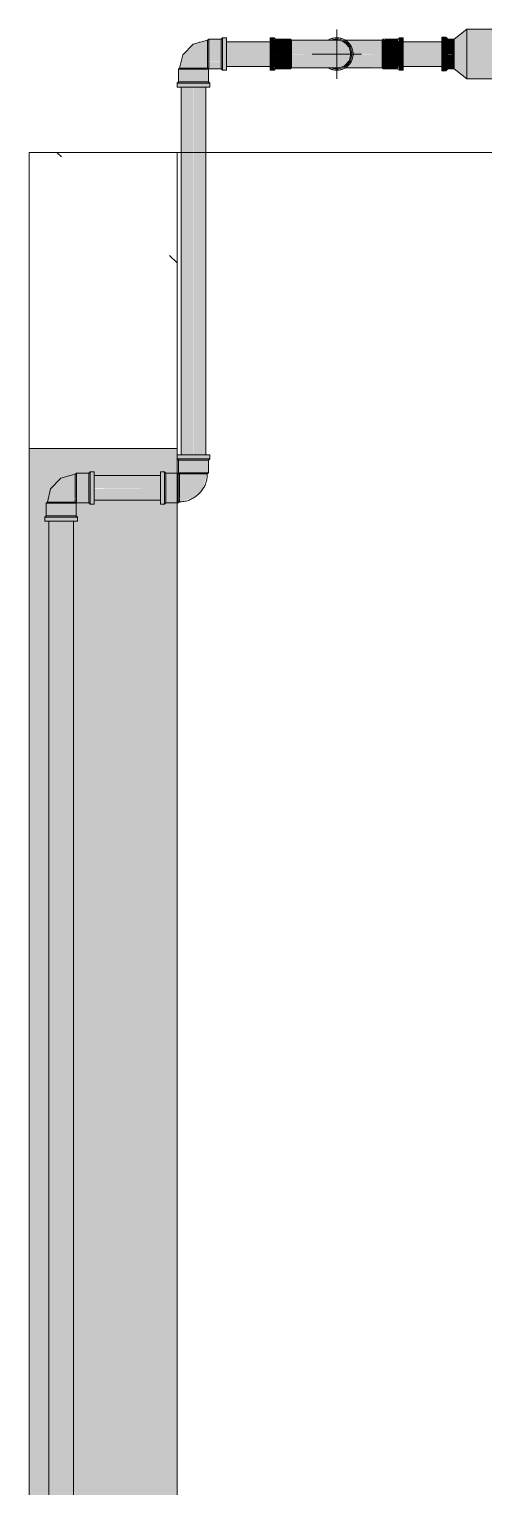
# Model space of a CAD drawing. Header units: metres. Extents: x 147 to 427, y -16 to 162.
# Drawn here: x 386.278 to 386.738, y 1.647 to 3.125 of the extents above; entities that cross this region are included whole.
import ezdxf

# ---------------------------------------------------------------- set-up
doc = ezdxf.new("R2010")
doc.units = ezdxf.units.M
for name, color, linetype, lineweight in [('A-DETL', 7, 'Continuous', 5), ('A-DETL-GENF', 7, 'Continuous', 5), ('A-WALL', 7, 'Continuous', 9), ('P-PIPE', 7, 'Continuous', 5), ('P-PIPE-CNTR', 7, 'Continuous', 5)]:
    doc.layers.add(name, color=color, linetype=linetype, lineweight=lineweight)

# ---------------------------------------------------------------- blocks, each defined once
blk = doc.blocks.new('AF_Soldavel_Curva 45_90 - Standard-V279-HH')
at = {"layer": 'P-PIPE', "true_color": 0x69503c}
for points in [[(-166.6597, 3.1), (-166.6597, 3.1162), (-166.6637, 3.1159), (-166.6637, 3.1)], [(-166.6433, 3.1), (-166.6433, 3.1149), (-166.6583, 3.1149), (-166.6583, 3.1)], [(-166.6422, 3.1), (-166.6426, 3.1126), (-166.6433, 3.1125), (-166.6433, 3.1)], [(-166.5838, 3.1), (-166.5823, 3.1003), (-166.5838, 3.1054), (-166.5845, 3.1068), (-166.5864, 3.1098), (-166.5902, 3.1125), (-166.5946, 3.1138), (-166.6058, 3.114), (-166.6422, 3.1138), (-166.6422, 3.1), (-166.5842, 3.1)], [(-166.5798, 3.1), (-166.5812, 3.1065), (-166.5848, 3.1116), (-166.5887, 3.1145), (-166.5944, 3.1162), (-166.6006, 3.1157), (-166.6038, 3.114), (-166.6001, 3.1144), (-166.5975, 3.1149), (-166.5924, 3.1144), (-166.5874, 3.112), (-166.5839, 3.1082), (-166.5818, 3.1037), (-166.5812, 3.1), (-166.5798, 3.1)], [(-166.5822, 3.1), (-166.5812, 3.1), (-166.5823, 3.1056), (-166.5858, 3.1106), (-166.5902, 3.1136), (-166.5941, 3.1149), (-166.6001, 3.1144), (-166.5998, 3.114), (-166.5914, 3.1129), (-166.588, 3.1111), (-166.5848, 3.1078), (-166.5828, 3.1031), (-166.5823, 3.1003)], [(-166.6637, 3.0835), (-166.6597, 3.0841), (-166.6597, 3.1), (-166.6637, 3.1), (-166.6637, 3.0838)], [(-166.6583, 3.0851), (-166.6433, 3.0851), (-166.6433, 3.1), (-166.6583, 3.1), (-166.6583, 3.0857)], [(-166.6433, 3.0869), (-166.6422, 3.0879), (-166.6422, 3.1), (-166.6433, 3.1), (-166.6433, 3.0869)], [(-166.6121, 3.086), (-166.593, 3.0865), (-166.588, 3.0889), (-166.585, 3.092), (-166.5824, 3.0992), (-166.5826, 3.1), (-166.6422, 3.0998), (-166.6422, 3.0862), (-166.6134, 3.086)], [(-166.5991, 3.0838), (-166.592, 3.0842), (-166.5874, 3.0862), (-166.5829, 3.0907), (-166.5805, 3.0959), (-166.5798, 3.1), (-166.5812, 3.0997), (-166.5828, 3.0936), (-166.5858, 3.0894), (-166.5898, 3.0865), (-166.5945, 3.0851), (-166.6001, 3.0856), (-166.6017, 3.086), (-166.6038, 3.0855), (-166.5995, 3.0839)], [(-166.5936, 3.0851), (-166.5874, 3.088), (-166.5839, 3.0917), (-166.5818, 3.0963), (-166.5816, 3.1), (-166.5823, 3.0998), (-166.5838, 3.094), (-166.5867, 3.09), (-166.5902, 3.0875), (-166.5953, 3.0862), (-166.6005, 3.0857), (-166.5975, 3.0851), (-166.5938, 3.0851)]]:
    blk.add_hatch(color=27, dxfattribs=at).paths.add_polyline_path(points)
h = blk.add_hatch(color=27, dxfattribs=at)
h.paths.add_polyline_path([(-166.6597, 3.1153), (-166.659, 3.1153), (-166.6597, 3.1162)])
h.paths.add_polyline_path([(-166.6583, 3.1), (-166.6588, 3.114), (-166.6597, 3.1143), (-166.6597, 3.1)])
h = blk.add_hatch(color=27, dxfattribs=at)
h.paths.add_polyline_path([(-166.6597, 3.0847), (-166.6583, 3.086), (-166.6597, 3.0851)])
h.paths.add_polyline_path([(-166.6597, 3.0838), (-166.6583, 3.0851), (-166.6597, 3.0847), (-166.6597, 3.0841)])
h.paths.add_polyline_path([(-166.6597, 3.0857), (-166.6583, 3.0876), (-166.6583, 3.1), (-166.6597, 3.0995), (-166.6597, 3.0859)])
at = {"layer": 'P-PIPE'}
for p, q in [((-166.6597, 3.1165), (-166.6637, 3.1165)), ((-166.6637, 3.1165), (-166.6637, 3.1)), ((-166.6583, 3.1151), (-166.6597, 3.1165)), ((-166.6597, 3.1165), (-166.6597, 3.1)), ((-166.6433, 3.1151), (-166.6583, 3.1151)), ((-166.6583, 3.1151), (-166.6583, 3.1)), ((-166.6422, 3.114), (-166.6433, 3.1151)), ((-166.6433, 3.1151), (-166.6433, 3.1)), ((-166.6422, 3.114), (-166.6422, 3.1)), ((-166.6637, 3.1), (-166.6637, 3.0835)), ((-166.6597, 3.1), (-166.6597, 3.0835)), ((-166.6583, 3.1), (-166.6583, 3.0851)), ((-166.6433, 3.1), (-166.6433, 3.0849)), ((-166.6422, 3.1), (-166.6422, 3.086)), ((-166.6637, 3.0835), (-166.6597, 3.0835)), ((-166.6597, 3.0835), (-166.6583, 3.0849)), ((-166.6583, 3.0849), (-166.6433, 3.0849)), ((-166.6433, 3.0849), (-166.6422, 3.086))]:
    blk.add_line(p, q, dxfattribs=at)
at = {"layer": 'P-PIPE', "flags": 128}
for points in [[(-166.5963, 3.114), (-166.5963, 3.114), (-166.5964, 3.114), (-166.5966, 3.114), (-166.5968, 3.114), (-166.5972, 3.114), (-166.5976, 3.114), (-166.5981, 3.114), (-166.5986, 3.114), (-166.5992, 3.114), (-166.5999, 3.114), (-166.6006, 3.114), (-166.6014, 3.114), (-166.6023, 3.114), (-166.6033, 3.114), (-166.6043, 3.114), (-166.6053, 3.114), (-166.6065, 3.114), (-166.6077, 3.114), (-166.6089, 3.114), (-166.6102, 3.114), (-166.6115, 3.114), (-166.6129, 3.114), (-166.6144, 3.114), (-166.6158, 3.114), (-166.6174, 3.114), (-166.6189, 3.114), (-166.6205, 3.114), (-166.6222, 3.114), (-166.6238, 3.114), (-166.6255, 3.114), (-166.6272, 3.114), (-166.629, 3.114), (-166.6308, 3.114), (-166.6326, 3.114), (-166.6344, 3.114), (-166.6362, 3.114), (-166.638, 3.114), (-166.6398, 3.114), (-166.6417, 3.114), (-166.6422, 3.114)], [(-166.6422, 3.086), (-166.6403, 3.086), (-166.6385, 3.086), (-166.6367, 3.086), (-166.6348, 3.086), (-166.633, 3.086), (-166.6312, 3.086), (-166.6295, 3.086), (-166.6277, 3.086), (-166.626, 3.086), (-166.6243, 3.086), (-166.6226, 3.086), (-166.621, 3.086), (-166.6194, 3.086), (-166.6178, 3.086), (-166.6162, 3.086), (-166.6147, 3.086), (-166.6133, 3.086), (-166.6119, 3.086), (-166.6105, 3.086), (-166.6092, 3.086), (-166.608, 3.086), (-166.6068, 3.086), (-166.6056, 3.086), (-166.6046, 3.086), (-166.6035, 3.086), (-166.6026, 3.086), (-166.6017, 3.086), (-166.6008, 3.086), (-166.6001, 3.086), (-166.5994, 3.086), (-166.5988, 3.086), (-166.5982, 3.086), (-166.5977, 3.086), (-166.5973, 3.086), (-166.5969, 3.086), (-166.5967, 3.086), (-166.5965, 3.086), (-166.5963, 3.086), (-166.5963, 3.086), (-166.5963, 3.086)]]:
    blk.add_lwpolyline(points, dxfattribs=at)
at = {"layer": 'P-PIPE'}
for radius, start, end in [(0.0165, 0, 120), (0.0165, 101.9728, 120), (0.0151, 0, 109.6164), (0.0165, 83.3047, 96.6826), (0.014, 0, 97.8507), (0.0165, 41.9697, 78.018), (0.0165, 23.3004, 36.6783), (0.0165, 0.7346, 18.0137), (0.0165, 240, 0), (0.0151, 250.3801, 0), (0.014, 262.1493, 0), (0.0165, 281.982, 318.0303), (0.0165, 323.3217, 336.6996), (0.0165, 341.9863, 359.2654), (0.0165, 240, 258.0272), (0.0165, 263.3174, 276.1247)]:
    blk.add_arc((-166.5963, 3.1), radius, start, end, dxfattribs=at)
blk = doc.blocks.new('AF_Soldavel_Curva 45_90 - Standard-V280-HH')
at = {"layer": 'P-PIPE', "true_color": 0x69503c}
h = blk.add_hatch(color=27, dxfattribs=at)
h.paths.add_polyline_path([(-166.5929, 3.0839), (-166.5904, 3.0847), (-166.5925, 3.0841)])
h.paths.add_polyline_path([(-166.5807, 3.0949), (-166.58, 3.0979), (-166.5805, 3.0958)])
h.paths.add_polyline_path([(-166.5841, 3.111), (-166.5858, 3.1126), (-166.5842, 3.1111)])
for points in [[(-166.5798, 3.1), (-166.5504, 3.1), (-166.5504, 3.1138), (-166.5846, 3.114), (-166.5871, 3.1136), (-166.5832, 3.1099), (-166.5803, 3.1037), (-166.5798, 3.1002)], [(-166.5504, 3.1), (-166.5493, 3.1), (-166.5493, 3.1131), (-166.5504, 3.1122), (-166.5504, 3.1016)], [(-166.5493, 3.1), (-166.5343, 3.1), (-166.5343, 3.1149), (-166.5493, 3.1143), (-166.5493, 3.1016)], [(-166.5289, 3.1), (-166.5289, 3.1165), (-166.5329, 3.1159), (-166.5329, 3.1)], [(-166.5493, 3.0869), (-166.5493, 3.1), (-166.5504, 3.1), (-166.55, 3.0875)], [(-166.5493, 3.0851), (-166.5343, 3.0857), (-166.5343, 3.1), (-166.5493, 3.1), (-166.5493, 3.0857)], [(-166.5289, 3.0835), (-166.5289, 3.1), (-166.5329, 3.1), (-166.5329, 3.0838)]]:
    blk.add_hatch(color=27, dxfattribs=at).paths.add_polyline_path(points)
h = blk.add_hatch(color=27, dxfattribs=at)
h.paths.add_polyline_path([(-166.5329, 3.1), (-166.5332, 3.114), (-166.5343, 3.1124), (-166.5343, 3.1)])
h.paths.add_polyline_path([(-166.5343, 3.114), (-166.5329, 3.1149), (-166.5333, 3.1149), (-166.5339, 3.1143)])
h.paths.add_polyline_path([(-166.5343, 3.1149), (-166.5329, 3.1153), (-166.5332, 3.1159), (-166.5339, 3.1153)])
h = blk.add_hatch(color=27, dxfattribs=at)
h.paths.add_polyline_path([(-166.5804, 3.086), (-166.5504, 3.087), (-166.5504, 3.1), (-166.5798, 3.0995), (-166.5808, 3.0944), (-166.5851, 3.0879), (-166.5873, 3.086), (-166.5805, 3.086)])
h.paths.add_polyline_path([(-166.5732, 3.087), (-166.5732, 3.087), (-166.5706, 3.088)])
h = blk.add_hatch(color=27, dxfattribs=at)
h.paths.add_polyline_path([(-166.5329, 3.0838), (-166.5333, 3.0851), (-166.5335, 3.0847)])
h.paths.add_polyline_path([(-166.5329, 3.0847), (-166.5329, 3.1), (-166.5343, 3.1), (-166.5337, 3.086), (-166.5331, 3.0851)])
at = {"layer": 'P-PIPE'}
for p, q in [((-166.5493, 3.1151), (-166.5504, 3.114)), ((-166.5504, 3.1), (-166.5504, 3.114)), ((-166.5343, 3.1151), (-166.5493, 3.1151)), ((-166.5493, 3.1), (-166.5493, 3.1151)), ((-166.5329, 3.1165), (-166.5343, 3.1151)), ((-166.5343, 3.1), (-166.5343, 3.1149)), ((-166.5289, 3.1165), (-166.5329, 3.1165)), ((-166.5329, 3.1), (-166.5329, 3.1165)), ((-166.5289, 3.1), (-166.5289, 3.1165)), ((-166.5504, 3.086), (-166.5504, 3.1)), ((-166.5493, 3.0849), (-166.5493, 3.1)), ((-166.5343, 3.0849), (-166.5343, 3.1)), ((-166.5329, 3.0835), (-166.5329, 3.1)), ((-166.5289, 3.0835), (-166.5289, 3.1)), ((-166.5504, 3.086), (-166.5493, 3.0849)), ((-166.5493, 3.0849), (-166.5343, 3.0849)), ((-166.5343, 3.0849), (-166.5329, 3.0835)), ((-166.5329, 3.0835), (-166.5289, 3.0835))]:
    blk.add_line(p, q, dxfattribs=at)
at = {"layer": 'P-PIPE', "flags": 128}
for points in [[(-166.5877, 3.114), (-166.5807, 3.114), (-166.5638, 3.114), (-166.5504, 3.114)], [(-166.5504, 3.086), (-166.5693, 3.086), (-166.5848, 3.086), (-166.5877, 3.086)]]:
    blk.add_lwpolyline(points, dxfattribs=at)
at = {"layer": 'P-PIPE'}
for start, end in [(101.9728, 120), (83.3047, 96.6826), (41.9697, 78.018), (23.3004, 36.6783), (0.7346, 18.0137), (281.982, 318.0303), (323.3217, 336.6996), (341.9863, 359.2654), (240, 258.0272), (263.3174, 276.1247)]:
    blk.add_arc((-166.5963, 3.1), 0.0165, start, end, dxfattribs=at)
blk = doc.blocks.new('AF_Soldavel_Bucha de Reducao Longa - Standard-3645815-HH')
at = {"layer": 'P-PIPE', "true_color": 0x69503c}
for points in [[(-166.4774, 3.1), (-166.4645, 3.1), (-166.4645, 3.1252), (-166.4774, 3.1149), (-166.4774, 3.1016)], [(-166.434, 3.1), (-166.434, 3.1252), (-166.4645, 3.1252), (-166.4645, 3.1), (-166.462, 3.1)], [(-166.4858, 3.1), (-166.4862, 3.1171), (-166.4898, 3.1171), (-166.4898, 3.1)], [(-166.4858, 3.1), (-166.4838, 3.1), (-166.4838, 3.1149), (-166.4858, 3.1165), (-166.4858, 3.1016)], [(-166.4774, 3.1), (-166.4774, 3.1149), (-166.4838, 3.1148), (-166.4838, 3.1)], [(-166.4865, 3.0829), (-166.4858, 3.0829), (-166.4858, 3.1), (-166.4898, 3.1), (-166.4898, 3.0829)], [(-166.4858, 3.0835), (-166.4838, 3.0852), (-166.4838, 3.1), (-166.4858, 3.1), (-166.4858, 3.0851)], [(-166.4838, 3.0851), (-166.4774, 3.0852), (-166.4774, 3.1), (-166.4838, 3.0996), (-166.4838, 3.0852)], [(-166.4645, 3.0748), (-166.4645, 3.1), (-166.4774, 3.1), (-166.4774, 3.0851), (-166.4656, 3.0757)], [(-166.4633, 3.0748), (-166.434, 3.075), (-166.434, 3.1), (-166.4645, 3.1), (-166.4645, 3.0748)]]:
    blk.add_hatch(color=27, dxfattribs=at).paths.add_polyline_path(points)
at = {"layer": 'P-PIPE'}
for p, q in [((-166.4645, 3.1252), (-166.4774, 3.1151)), ((-166.434, 3.1252), (-166.4645, 3.1252)), ((-166.4645, 3.1252), (-166.4645, 3.1)), ((-166.4645, 3.1), (-166.4645, 3.1252)), ((-166.434, 3.1), (-166.434, 3.1252)), ((-166.4858, 3.1171), (-166.4898, 3.1171)), ((-166.4898, 3.1171), (-166.4898, 3.1)), ((-166.4858, 3.1), (-166.4858, 3.1171)), ((-166.4838, 3.1151), (-166.4858, 3.1171)), ((-166.4858, 3.1171), (-166.4858, 3.1)), ((-166.4774, 3.1151), (-166.4838, 3.1151)), ((-166.4838, 3.1149), (-166.4838, 3.1)), ((-166.4774, 3.1151), (-166.4774, 3.1)), ((-166.4898, 3.1), (-166.4898, 3.0829)), ((-166.4858, 3.0829), (-166.4858, 3.1)), ((-166.4858, 3.1), (-166.4858, 3.0829)), ((-166.4838, 3.1), (-166.4838, 3.0851)), ((-166.4774, 3.1), (-166.4774, 3.0849)), ((-166.4645, 3.1), (-166.4645, 3.0748)), ((-166.4645, 3.0748), (-166.4645, 3.1)), ((-166.434, 3.0748), (-166.434, 3.1)), ((-166.4898, 3.0829), (-166.4858, 3.0829)), ((-166.4858, 3.0829), (-166.4838, 3.0849)), ((-166.4838, 3.0849), (-166.4774, 3.0849)), ((-166.4774, 3.0849), (-166.4645, 3.0748)), ((-166.4645, 3.0748), (-166.434, 3.0748))]:
    blk.add_line(p, q, dxfattribs=at)
blk = doc.blocks.new('Joelho 45_90 - Agua Fria_Soldavel - MEP - Tigre - Standard-V288-HH')
at = {"layer": 'P-PIPE', "true_color": 0x69503c}
for points in [[(-166.8475, 2.6449), (-166.8475, 2.6675), (-166.8475, 2.6675), (-166.8475, 2.6751), (-166.8602, 2.6746), (-166.8602, 2.6449)], [(-166.8449, 2.6435), (-166.8421, 2.6441), (-166.8421, 2.6765), (-166.8461, 2.6759), (-166.8461, 2.6435)], [(-166.8703, 2.672), (-166.8669, 2.6729), (-166.8702, 2.6721)], [(-166.8744, 2.6446), (-166.8614, 2.645), (-166.8627, 2.6457), (-166.8896, 2.6452), (-166.8896, 2.6446), (-166.8747, 2.6446)], [(-166.8731, 2.6305), (-166.8605, 2.6309), (-166.8616, 2.6319), (-166.8907, 2.6313), (-166.8911, 2.6305), (-166.8744, 2.6305)], [(-166.8729, 2.6265), (-166.8591, 2.6265), (-166.8596, 2.6305), (-166.8921, 2.6305), (-166.8915, 2.6265), (-166.8735, 2.6265)]]:
    blk.add_hatch(color=27, dxfattribs=at).paths.add_polyline_path(points)
h = blk.add_hatch(color=27, dxfattribs=at)
h.paths.add_polyline_path([(-166.8461, 2.6675), (-166.8465, 2.6751), (-166.8475, 2.674), (-166.8475, 2.6675)])
h.paths.add_polyline_path([(-166.8461, 2.6445), (-166.8461, 2.6675), (-166.8475, 2.6675), (-166.847, 2.6454), (-166.8462, 2.6446)])
h.paths.add_polyline_path([(-166.8475, 2.6746), (-166.8461, 2.6755), (-166.8461, 2.6765), (-166.8471, 2.6751)])
h = blk.add_hatch(color=27, dxfattribs=at)
h.paths.add_polyline_path([(-166.8626, 2.6457), (-166.8619, 2.6458), (-166.8613, 2.6471), (-166.8613, 2.6675), (-166.8613, 2.6675), (-166.8613, 2.674), (-166.8759, 2.6698), (-166.8785, 2.6677), (-166.8806, 2.6656), (-166.8841, 2.6616), (-166.886, 2.6591), (-166.8891, 2.6457), (-166.8626, 2.6457)])
h.paths.add_polyline_path([(-166.868, 2.6488), (-166.868, 2.6488), (-166.868, 2.6496)])
h = blk.add_hatch(color=27, dxfattribs=at)
h.paths.add_polyline_path([(-166.8602, 2.6454), (-166.8602, 2.6675), (-166.8613, 2.667), (-166.8613, 2.6464), (-166.8606, 2.6458)])
h.paths.add_polyline_path([(-166.8602, 2.6675), (-166.8606, 2.6742), (-166.8613, 2.6729), (-166.8613, 2.6675)])
h = blk.add_hatch(color=27, dxfattribs=at)
h.paths.add_polyline_path([(-166.8729, 2.6319), (-166.868, 2.6319), (-166.868, 2.6446), (-166.8907, 2.6446), (-166.8901, 2.6319), (-166.8744, 2.6319)])
h.paths.add_polyline_path([(-166.8667, 2.6319), (-166.8605, 2.6319), (-166.861, 2.6446), (-166.868, 2.6446), (-166.868, 2.6319), (-166.8667, 2.6319)])
at = {"layer": 'P-PIPE'}
for p, q in [((-166.8602, 2.6751), (-166.8613, 2.674)), ((-166.8602, 2.6449), (-166.8602, 2.6751)), ((-166.8475, 2.6751), (-166.8602, 2.6751)), ((-166.8602, 2.6751), (-166.8602, 2.6449)), ((-166.8461, 2.6765), (-166.8475, 2.6751)), ((-166.8475, 2.6751), (-166.8475, 2.6449)), ((-166.8421, 2.6765), (-166.8461, 2.6765)), ((-166.8461, 2.6765), (-166.8461, 2.6435)), ((-166.8421, 2.6435), (-166.8421, 2.6765)), ((-166.8613, 2.6736), (-166.8613, 2.6501)), ((-166.8613, 2.6501), (-166.8613, 2.6736)), ((-166.8896, 2.6457), (-166.8907, 2.6446)), ((-166.862, 2.6457), (-166.8891, 2.6457)), ((-166.8891, 2.6457), (-166.862, 2.6457)), ((-166.8605, 2.6446), (-166.8615, 2.6457)), ((-166.8613, 2.6495), (-166.8613, 2.6464)), ((-166.8613, 2.6464), (-166.8613, 2.6495)), ((-166.8613, 2.646), (-166.8602, 2.6449)), ((-166.8907, 2.6319), (-166.8921, 2.6305)), ((-166.8907, 2.6446), (-166.8605, 2.6446)), ((-166.8907, 2.6446), (-166.8907, 2.6319)), ((-166.8605, 2.6446), (-166.8907, 2.6446)), ((-166.8907, 2.6319), (-166.8605, 2.6319)), ((-166.8605, 2.6319), (-166.8605, 2.6446)), ((-166.8591, 2.6305), (-166.8605, 2.6319)), ((-166.8602, 2.6449), (-166.8475, 2.6449)), ((-166.8475, 2.6449), (-166.8461, 2.6435)), ((-166.8461, 2.6435), (-166.8421, 2.6435)), ((-166.8921, 2.6305), (-166.8921, 2.6265)), ((-166.8921, 2.6305), (-166.8591, 2.6305)), ((-166.8921, 2.6265), (-166.8591, 2.6265)), ((-166.8591, 2.6265), (-166.8591, 2.6305))]:
    blk.add_line(p, q, dxfattribs=at)
at = {"layer": 'P-PIPE', "flags": 128}
for points in [[(-166.8613, 2.674), (-166.8758, 2.67), (-166.8863, 2.6591), (-166.8896, 2.6457)], [(-166.8615, 2.6457), (-166.8614, 2.6459), (-166.8613, 2.646)]]:
    blk.add_lwpolyline(points, dxfattribs=at)
blk = doc.blocks.new('Joelho 45_90 - Agua Fria_Soldavel - MEP - Tigre - Standard-V289-HH')
at = {"layer": 'P-PIPE', "true_color": 0x69503c}
for points in [[(-166.7284, 3.0857), (-166.7278, 3.0859), (-166.7272, 3.0871), (-166.7272, 3.114), (-166.742, 3.1096), (-166.7477, 3.1046), (-166.7493, 3.1029), (-166.7523, 3.0977), (-166.7551, 3.0857), (-166.7285, 3.0857)], [(-166.7363, 3.112), (-166.7336, 3.1127), (-166.7355, 3.1124)], [(-166.7261, 3.0854), (-166.7265, 3.1142), (-166.7272, 3.1131), (-166.7269, 3.0862), (-166.7266, 3.0858)], [(-166.708, 3.0835), (-166.708, 3.1165), (-166.712, 3.1159), (-166.712, 3.0835)], [(-166.7354, 3.0719), (-166.7264, 3.0719), (-166.7269, 3.0846), (-166.7566, 3.0846), (-166.7561, 3.0719), (-166.7491, 3.0719), (-166.7491, 3.0719), (-166.736, 3.0719)], [(-166.7345, 3.0846), (-166.7273, 3.085), (-166.7286, 3.0857), (-166.7556, 3.0852), (-166.7556, 3.0846), (-166.7348, 3.0846)], [(-166.7261, 3.0665), (-166.725, 3.0665), (-166.7256, 3.0705), (-166.758, 3.0705), (-166.7575, 3.0665), (-166.7264, 3.0665)]]:
    blk.add_hatch(color=27, dxfattribs=at).paths.add_polyline_path(points)
h = blk.add_hatch(color=27, dxfattribs=at)
h.paths.add_polyline_path([(-166.7261, 3.0924), (-166.7134, 3.0925), (-166.7134, 3.1151), (-166.7261, 3.1146), (-166.7261, 3.0937)])
h.paths.add_polyline_path([(-166.7261, 3.0849), (-166.7134, 3.0854), (-166.7134, 3.0924), (-166.7261, 3.0924), (-166.7261, 3.0854)])
h = blk.add_hatch(color=27, dxfattribs=at)
h.paths.add_polyline_path([(-166.712, 3.0845), (-166.7125, 3.1151), (-166.7134, 3.114), (-166.7129, 3.0854), (-166.7125, 3.0849)])
h.paths.add_polyline_path([(-166.7134, 3.1151), (-166.712, 3.1159), (-166.7126, 3.1159), (-166.713, 3.1155)])
h = blk.add_hatch(color=27, dxfattribs=at)
h.paths.add_polyline_path([(-166.757, 3.0705), (-166.757, 3.0712), (-166.7575, 3.0705)])
h.paths.add_polyline_path([(-166.726, 3.0705), (-166.7275, 3.0719), (-166.7562, 3.0714), (-166.7565, 3.0705), (-166.7261, 3.0705)])
at = {"layer": 'P-PIPE'}
for p, q in [((-166.7261, 3.1151), (-166.7272, 3.114)), ((-166.7272, 3.1136), (-166.7272, 3.0864)), ((-166.7272, 3.0864), (-166.7272, 3.1136)), ((-166.7261, 3.0849), (-166.7261, 3.1151)), ((-166.7134, 3.1151), (-166.7261, 3.1151)), ((-166.7261, 3.1151), (-166.7261, 3.0849)), ((-166.712, 3.1165), (-166.7134, 3.1151)), ((-166.7134, 3.0849), (-166.7134, 3.1151)), ((-166.708, 3.1165), (-166.712, 3.1165)), ((-166.712, 3.0835), (-166.712, 3.1165)), ((-166.708, 3.0835), (-166.708, 3.1165)), ((-166.7556, 3.0857), (-166.7566, 3.0846)), ((-166.7566, 3.0846), (-166.7264, 3.0846)), ((-166.7566, 3.0846), (-166.7566, 3.0719)), ((-166.7264, 3.0846), (-166.7566, 3.0846)), ((-166.728, 3.0857), (-166.7551, 3.0857)), ((-166.7551, 3.0857), (-166.728, 3.0857)), ((-166.7264, 3.0846), (-166.7275, 3.0857)), ((-166.7272, 3.086), (-166.7261, 3.0849)), ((-166.7264, 3.0719), (-166.7264, 3.0846)), ((-166.7261, 3.0849), (-166.7134, 3.0849)), ((-166.7134, 3.0849), (-166.712, 3.0835)), ((-166.712, 3.0835), (-166.708, 3.0835)), ((-166.7566, 3.0719), (-166.758, 3.0705)), ((-166.758, 3.0705), (-166.758, 3.0665)), ((-166.725, 3.0705), (-166.758, 3.0705)), ((-166.758, 3.0665), (-166.7272, 3.0665)), ((-166.7273, 3.0719), (-166.7566, 3.0719)), ((-166.727, 3.0665), (-166.725, 3.0665)), ((-166.7264, 3.0719), (-166.7269, 3.0719)), ((-166.725, 3.0705), (-166.7264, 3.0719)), ((-166.725, 3.0665), (-166.725, 3.0705))]:
    blk.add_line(p, q, dxfattribs=at)
at = {"layer": 'P-PIPE', "flags": 128}
for points in [[(-166.7272, 3.114), (-166.7418, 3.11), (-166.7522, 3.0991), (-166.7556, 3.0857)], [(-166.7275, 3.0857), (-166.7274, 3.0859), (-166.7272, 3.086)]]:
    blk.add_lwpolyline(points, dxfattribs=at)
blk = doc.blocks.new('Joelho 45_90 - Agua Fria_Soldavel - MEP - Tigre - Standard-V290-HH')
at = {"layer": 'P-PIPE', "true_color": 0x69503c}
for points in [[(-166.7575, 2.6895), (-166.725, 2.6895), (-166.7256, 2.6935), (-166.758, 2.6935), (-166.758, 2.6895)], [(-166.771, 2.6435), (-166.771, 2.6765), (-166.775, 2.6759), (-166.775, 2.6435)], [(-166.7587, 2.6449), (-166.7569, 2.6454), (-166.7569, 2.6751), (-166.7696, 2.6746), (-166.7696, 2.6676), (-166.7696, 2.6675), (-166.7696, 2.6449)], [(-166.7286, 2.6743), (-166.7275, 2.6748), (-166.7275, 2.6754), (-166.7557, 2.675), (-166.7544, 2.6743), (-166.729, 2.6743)], [(-166.7569, 2.6454), (-166.7558, 2.6469), (-166.7562, 2.6739), (-166.7569, 2.6742), (-166.7569, 2.6458)], [(-166.7558, 2.646), (-166.7408, 2.6506), (-166.7352, 2.6555), (-166.7346, 2.6559), (-166.7312, 2.6606), (-166.728, 2.6743), (-166.7551, 2.6743), (-166.7558, 2.6729), (-166.7558, 2.6464)]]:
    blk.add_hatch(color=27, dxfattribs=at).paths.add_polyline_path(points)
h = blk.add_hatch(color=27, dxfattribs=at)
h.paths.add_polyline_path([(-166.771, 2.6445), (-166.7696, 2.646), (-166.7701, 2.6746), (-166.771, 2.6751), (-166.771, 2.6448)])
h.paths.add_polyline_path([(-166.771, 2.6435), (-166.7696, 2.6449), (-166.771, 2.6441)])
h = blk.add_hatch(color=27, dxfattribs=at)
h.paths.add_polyline_path([(-166.734, 2.6754), (-166.734, 2.6754), (-166.7352, 2.6819)])
h.paths.add_polyline_path([(-166.7566, 2.6754), (-166.7264, 2.6754), (-166.7269, 2.6881), (-166.734, 2.6881), (-166.734, 2.6881), (-166.7566, 2.6881), (-166.7566, 2.6873)])
h = blk.add_hatch(color=27, dxfattribs=at)
h.paths.add_polyline_path([(-166.726, 2.6895), (-166.726, 2.6888), (-166.7256, 2.6895)])
h.paths.add_polyline_path([(-166.7491, 2.6881), (-166.7269, 2.6886), (-166.7264, 2.6895), (-166.7565, 2.689), (-166.7555, 2.6881), (-166.7498, 2.6881)])
at = {"layer": 'P-PIPE'}
for p, q in [((-166.758, 2.6935), (-166.758, 2.6895)), ((-166.7272, 2.6935), (-166.758, 2.6935)), ((-166.725, 2.6935), (-166.727, 2.6935)), ((-166.725, 2.6895), (-166.725, 2.6935)), ((-166.771, 2.6765), (-166.775, 2.6765)), ((-166.775, 2.6765), (-166.775, 2.6435)), ((-166.7696, 2.6751), (-166.771, 2.6765)), ((-166.771, 2.6765), (-166.771, 2.6435)), ((-166.7569, 2.6751), (-166.7696, 2.6751)), ((-166.7696, 2.6751), (-166.7696, 2.6449)), ((-166.758, 2.6895), (-166.7566, 2.6881)), ((-166.758, 2.6895), (-166.725, 2.6895)), ((-166.7558, 2.674), (-166.7569, 2.6751)), ((-166.7569, 2.6751), (-166.7569, 2.6449)), ((-166.7569, 2.6449), (-166.7569, 2.6751)), ((-166.7566, 2.6881), (-166.7566, 2.6754)), ((-166.7566, 2.6881), (-166.7273, 2.6881)), ((-166.7566, 2.6754), (-166.7556, 2.6743)), ((-166.7264, 2.6754), (-166.7566, 2.6754)), ((-166.7566, 2.6754), (-166.7264, 2.6754)), ((-166.7275, 2.6743), (-166.7264, 2.6754)), ((-166.7269, 2.6881), (-166.7264, 2.6881)), ((-166.7264, 2.6881), (-166.725, 2.6895)), ((-166.7264, 2.6754), (-166.7264, 2.6881)), ((-166.7558, 2.6501), (-166.7558, 2.6736)), ((-166.7558, 2.6736), (-166.7558, 2.6501)), ((-166.7551, 2.6743), (-166.728, 2.6743)), ((-166.728, 2.6743), (-166.7551, 2.6743)), ((-166.7569, 2.6449), (-166.7558, 2.646)), ((-166.7558, 2.6464), (-166.7558, 2.6495)), ((-166.7558, 2.6495), (-166.7558, 2.6464)), ((-166.775, 2.6435), (-166.771, 2.6435)), ((-166.771, 2.6435), (-166.7696, 2.6449)), ((-166.7696, 2.6449), (-166.7569, 2.6449))]:
    blk.add_line(p, q, dxfattribs=at)
at = {"layer": 'P-PIPE', "flags": 128}
for points in [[(-166.7558, 2.646), (-166.7547, 2.646), (-166.7536, 2.6461), (-166.7524, 2.6462), (-166.7513, 2.6463), (-166.7502, 2.6465), (-166.7491, 2.6468), (-166.748, 2.6471), (-166.7469, 2.6474), (-166.7458, 2.6478), (-166.7448, 2.6482), (-166.7438, 2.6487), (-166.7427, 2.6492), (-166.7417, 2.6497), (-166.7408, 2.6503), (-166.7398, 2.6509), (-166.7389, 2.6516), (-166.738, 2.6523), (-166.7371, 2.653), (-166.7363, 2.6538), (-166.7355, 2.6546), (-166.7347, 2.6554), (-166.734, 2.6562), (-166.7333, 2.6571), (-166.7326, 2.658), (-166.732, 2.659), (-166.7314, 2.66), (-166.7308, 2.6609), (-166.7303, 2.662), (-166.7298, 2.663), (-166.7294, 2.664), (-166.729, 2.6651), (-166.7287, 2.6662), (-166.7284, 2.6673), (-166.7281, 2.6684), (-166.7279, 2.6695), (-166.7277, 2.6706), (-166.7276, 2.6717), (-166.7275, 2.6729), (-166.7275, 2.674), (-166.7275, 2.6743)], [(-166.7556, 2.6743), (-166.7556, 2.6743), (-166.7556, 2.6743), (-166.7556, 2.6743), (-166.7556, 2.6743), (-166.7556, 2.6742), (-166.7556, 2.6742), (-166.7556, 2.6742), (-166.7556, 2.6742), (-166.7556, 2.6742), (-166.7556, 2.6742), (-166.7556, 2.6742), (-166.7556, 2.6742), (-166.7556, 2.6742), (-166.7556, 2.6742), (-166.7556, 2.6742), (-166.7556, 2.6741), (-166.7556, 2.6741), (-166.7556, 2.6741), (-166.7556, 2.6741), (-166.7556, 2.6741), (-166.7557, 2.6741), (-166.7557, 2.6741), (-166.7557, 2.6741), (-166.7557, 2.6741), (-166.7557, 2.6741), (-166.7557, 2.6741), (-166.7557, 2.6741), (-166.7557, 2.6741), (-166.7557, 2.6741), (-166.7557, 2.6741), (-166.7557, 2.6741), (-166.7558, 2.6741), (-166.7558, 2.674), (-166.7558, 2.674), (-166.7558, 2.674), (-166.7558, 2.674), (-166.7558, 2.674), (-166.7558, 2.674), (-166.7558, 2.674), (-166.7558, 2.674)]]:
    blk.add_lwpolyline(points, dxfattribs=at)

msp = doc.modelspace()

# ---------------------------------------------------------------- hatches: boundary and pattern name
at = {"layer": 'A-DETL-GENF', "true_color": 0x808080}
h = msp.add_hatch(dxfattribs=at)
h.set_pattern_fill('FP_10', color=8, style=0, pattern_type=2)
h.set_pattern_definition([(50, (392.0856, 1.4), (0.364365, -0.031877), [0.0381, -0.4191]), (355, (392.0856, 1.4), (-0.070485, 0.382117), [0.03048, -0.33528]), (100.451, (392.1156, 1.397), (0.293886, 0.35023), [0.03238, -0.35618]), (46.184, (392.0856, 1.502), (0.54216, -0.084084), [0.05715, -0.62865]), (96.636, (392.1306, 1.495), (0.474805, 0.494854), [0.04857, -0.53427]), (351.184, (392.0856, 1.502), (0.47481, 0.494846), [0.04572, -0.50292]), (21, (392.1356, 1.476), (0.303226, -0.204528), [0.0381, -0.4191]), (326, (392.1356, 1.476), (0.123607, 0.368379), [0.03048, -0.33528]), (71.451, (392.1616, 1.459), (0.426833, 0.163839), [0.03238, -0.35618]), (37.5, (392.0856, 1.4), (0.0061807, 0.1691082), [0.01676, -0.31445, 0.01676, -0.3236, -0.33655]), (37.5, (392.0856, 1.4), (0.0061807, 0.1691082), [-0.67158, 0.01676, -0.31979]), (7.5, (392.0856, 1.4), (0.1336414, 0.200358), [0.01676, -0.17729, 0.01676, -0.30683, -0.12827]), (7.5, (392.0856, 1.4), (0.1336414, 0.200358), [-0.51765, 0.01676, -0.11151]), (327.5, (391.9716, 1.4), (0.2711816, -0.0114606), [0.01676, -0.11024, 0.01676, -0.37948, -0.52578]), (327.5, (391.9716, 1.4), (0.2711816, -0.0114606), [-0.52324, 0.01676, -0.50902]), (317.5, (391.9206, 1.4), (0.296258, 0.050851), [0.01676, -0.14834, 0.01676, -0.24638, -0.37338]), (317.5, (391.9206, 1.4), (0.296258, 0.050851), [-0.42824, 0.01676, -0.35662])])
h.paths.add_polyline_path([(386.4276, 2.7), (386.4276, 3), (386.2776, 3), (386.2776, 2.7)])
at = {"layer": 'A-WALL', "true_color": 0x7f7f7f}
h = msp.add_hatch(color=8, dxfattribs=at)
h.paths.add_polyline_path([(386.416, 2.6449), (386.4156, 2.6454), (386.4146, 2.6445)])
h.paths.add_polyline_path([(386.2819, 0.3854), (386.2815, 0.3854), (386.2818, 0.3853)])
h.paths.add_polyline_path([(386.4276, 0), (386.4276, 2.6449), (386.4156, 2.6445), (386.4146, 2.6435), (386.4106, 2.6441), (386.4106, 2.6475), (386.3435, 2.6474), (386.3435, 2.6435), (386.3395, 2.6441), (386.3391, 2.6449), (386.3381, 2.6454), (386.3381, 2.6449), (386.3254, 2.6454), (386.3243, 2.6464), (386.3239, 2.6454), (386.3251, 2.6445), (386.3246, 2.6319), (386.3247, 2.6314), (386.326, 2.6305), (386.3265, 2.6305), (386.326, 2.6265), (386.3225, 2.6265), (386.3231, 0.4335), (386.3265, 0.4335), (386.326, 0.4292), (386.3251, 0.4281), (386.3246, 0.4154), (386.3241, 0.4143), (386.3225, 0.4062), (386.3216, 0.4041), (386.3182, 0.398), (386.3151, 0.3944), (386.313, 0.3923), (386.3078, 0.3892), (386.2946, 0.3854), (386.2946, 0.3849), (386.2813, 0.3845), (386.2805, 0.3835), (386.2776, 0.3835), (386.2776, 0)])
h.paths.add_polyline_path([(386.3381, 2.6746), (386.3386, 2.6746), (386.3389, 2.6751)])
h.paths.add_polyline_path([(386.2957, 0.4136), (386.2962, 0.4146), (386.2949, 0.4155), (386.2955, 0.4281), (386.2954, 0.4286), (386.294, 0.4295), (386.2935, 0.4295), (386.2941, 0.4335), (386.2975, 0.4335), (386.297, 2.6265), (386.2935, 2.6265), (386.2941, 2.6308), (386.2949, 2.6319), (386.2955, 2.6446), (386.296, 2.6457), (386.2976, 2.6538), (386.2985, 2.6558), (386.3019, 2.662), (386.305, 2.6656), (386.3071, 2.6677), (386.3123, 2.6708), (386.3254, 2.6746), (386.3254, 2.6751), (386.3388, 2.6755), (386.3395, 2.6765), (386.3435, 2.6759), (386.3435, 2.6725), (386.4106, 2.6731), (386.4106, 2.6765), (386.4146, 2.6759), (386.415, 2.6751), (386.416, 2.6746), (386.416, 2.6751), (386.4276, 2.6755), (386.4276, 2.7), (386.2776, 2.7), (386.2776, 0.4165), (386.2805, 0.4159), (386.2805, 0.4155), (386.2819, 0.4146), (386.2819, 0.4151), (386.2946, 0.4146), (386.2951, 0.4142)])
at = {"layer": 'P-PIPE', "true_color": 0x00ffff}
for points in [[(386.488, 3.1), (386.5219, 3.1), (386.5219, 3.1125), (386.4776, 3.1121), (386.4776, 3.1)], [(386.6942, 3.1), (386.6958, 3.1), (386.6958, 3.1125), (386.6567, 3.1121), (386.6567, 3.1), (386.6647, 3.1)], [(386.488, 3.0875), (386.5219, 3.0879), (386.5219, 3.1), (386.4776, 3.1), (386.4776, 3.0875)], [(386.6567, 3.0875), (386.6958, 3.0879), (386.6958, 3.1), (386.6567, 3.1), (386.6567, 3.0876)], [(386.4316, 2.6935), (386.4441, 2.6935), (386.4439, 3.0665), (386.4316, 3.0665), (386.4316, 2.6935)], [(386.4516, 2.6935), (386.4566, 2.6935), (386.4561, 3.0665), (386.4441, 3.0665), (386.4442, 2.6935), (386.4504, 2.6935)], [(386.3701, 2.66), (386.4106, 2.66), (386.4106, 2.6725), (386.3435, 2.6721), (386.3435, 2.66)], [(386.4106, 2.6475), (386.4106, 2.66), (386.3435, 2.6594), (386.3435, 2.6475), (386.3701, 2.6475)], [(386.2975, 0.4335), (386.31, 0.4335), (386.31, 2.6265), (386.2975, 2.6265), (386.2975, 0.4335)], [(386.31, 0.4335), (386.3225, 0.4335), (386.3221, 2.6265), (386.31, 2.6265), (386.31, 0.4335)]]:
    msp.add_hatch(color=4, dxfattribs=at).paths.add_polyline_path(points)

# ---------------------------------------------------------------- linework, layer by layer
at = {"layer": 'A-DETL'}
for p, q in [((386.4276, 3), (386.2776, 3)), ((386.2776, 3), (386.2776, 2.7)), ((386.4276, 2.7), (386.4276, 3)), ((386.2776, 2.7), (386.4276, 2.7))]:
    msp.add_line(p, q, dxfattribs=at)
at = {"layer": 'A-WALL', "color": 253, "true_color": 0xaaaaaa}
for p, q in [((386.2776, 0), (386.2776, 3)), ((386.4276, 3), (386.2776, 3)), ((398.9776, 3), (386.4276, 3)), ((386.4276, 3), (386.4276, 0))]:
    msp.add_line(p, q, dxfattribs=at)
at = {"layer": 'P-PIPE'}
for p, q in [((386.5219, 3.1125), (386.4776, 3.1125)), ((386.6958, 3.1125), (386.6567, 3.1125)), ((386.4776, 3.0875), (386.5219, 3.0875)), ((386.6567, 3.0875), (386.6958, 3.0875)), ((386.4316, 3.0665), (386.4316, 2.6935)), ((386.4566, 2.6935), (386.4566, 3.0665)), ((386.4106, 2.6725), (386.3435, 2.6725)), ((386.3435, 2.6475), (386.4106, 2.6475)), ((386.2975, 2.6265), (386.2975, 0.4335)), ((386.3225, 0.4335), (386.3225, 2.6265))]:
    msp.add_line(p, q, dxfattribs=at)
at = {"layer": 'P-PIPE-CNTR'}
for p, q in [((386.5893, 3.075), (386.5893, 3.125)), ((386.5643, 3.1), (386.6143, 3.1))]:
    msp.add_line(p, q, dxfattribs=at)

# ---------------------------------------------------------------- block references
at = {"layer": 'P-PIPE'}
for name in ['AF_Soldavel_Bucha de Reducao Longa - Standard-3645815-HH', 'Joelho 45_90 - Agua Fria_Soldavel - MEP - Tigre - Standard-V289-HH', 'AF_Soldavel_Curva 45_90 - Standard-V279-HH', 'AF_Soldavel_Curva 45_90 - Standard-V280-HH', 'Joelho 45_90 - Agua Fria_Soldavel - MEP - Tigre - Standard-V290-HH', 'Joelho 45_90 - Agua Fria_Soldavel - MEP - Tigre - Standard-V288-HH']:
    msp.add_blockref(name, (553.1856, 0), dxfattribs=at)

doc.saveas('drawing.dxf')
